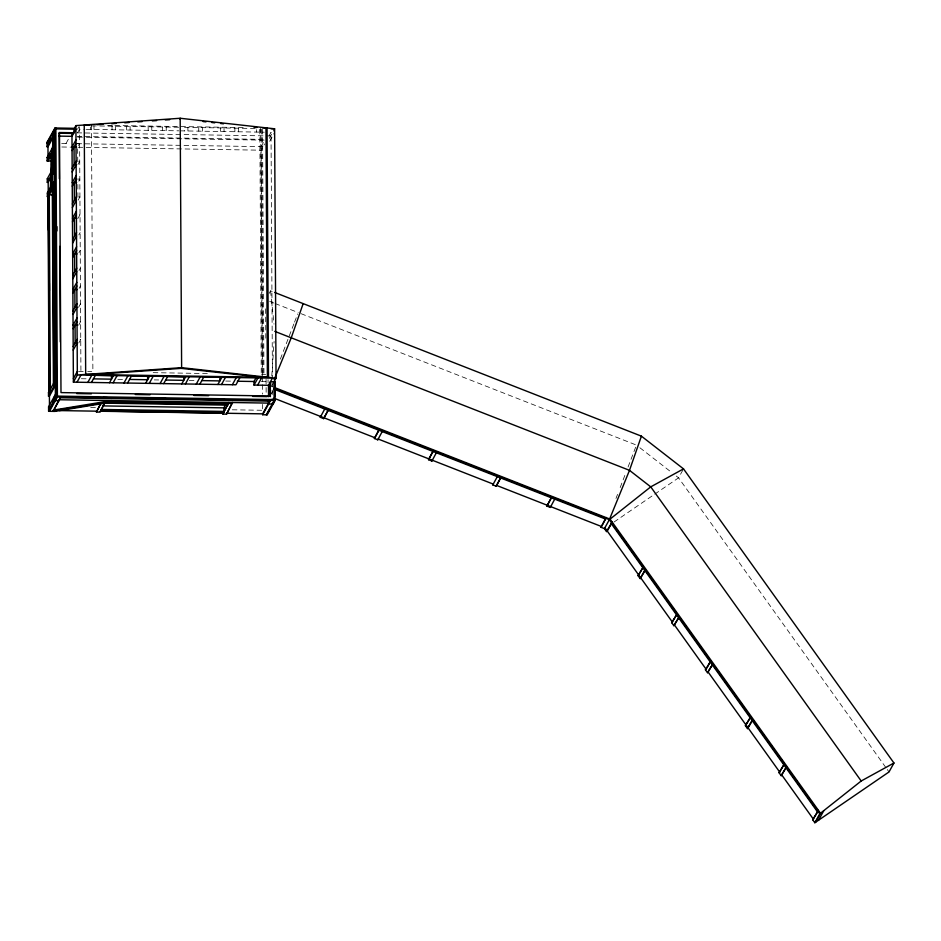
<?xml version="1.0" encoding="UTF-8"?>
<svg xmlns="http://www.w3.org/2000/svg" width="941" height="941" viewBox="0 0 941 941"><rect width="100%" height="100%" fill="white"/><g stroke="black" fill="none" stroke-linecap="round" stroke-linejoin="round"><path stroke-width="0.71" stroke-dasharray="4.71 3.53" d="M271.773 376.094L274.102 341.465M280.359 359.109L294.027 323.516M294.545 322.151L297.697 313.941M615.979 498.471L617.555 494.366M620.19 487.52L625.965 472.464M628.07 466.995L636.469 445.093L299.591 313.106M66.023 143.502L69.316 137.539M77.538 129.246L78.856 126.859M77.562 132.81L79.538 129.223L84.949 129.317M78.056 218.312L80.02 214.736L77.621 214.689M78.809 234.932L80.126 232.545M78.915 252.753L80.232 250.365M79.02 270.561L80.338 268.173M79.115 288.381L80.432 285.993M78.562 307.378L80.538 303.802M78.668 325.198L80.644 321.622L78.232 321.575M78.773 343.006L80.738 339.43L78.338 339.395M261.116 146.631L264.409 140.668M262.433 375.012L261.139 150.195L264.597 143.938M269.044 135.88L271.02 132.305L272.419 376.953M269.338 138.339L273.949 129.987M269.691 141.303L274.631 132.363M269.138 293.404L270.549 290.851L274.631 292.439M272.09 385.351L273.678 382.493M271.808 393.056L273.113 390.715M271.49 393.891L272.796 391.538M682.801 470.159L678.567 477.828L654.677 494.19M614.061 522.008L653.477 495.013M107.568 125.388L113.426 125.482M114.896 125.506L246.66 127.623M91.559 125.859L181.507 127.306M255.152 128.482L184.283 127.353L184.307 130.905M86.313 129.34L178.755 130.823M180.143 130.846L264.245 132.199M77.021 132.846L264.127 135.857M267.044 135.904L270.655 135.951M77.044 136.41L264.139 139.409M77.644 137.139L84.961 137.257M86.431 137.28L266.668 140.174M77.209 143.444L79.62 143.479L77.644 147.055L77.738 164.875L79.714 161.287L77.315 161.252M61.683 143.432L69.634 143.561M76.939 143.679L264.727 146.69M61.847 146.996L70.646 147.137M77.974 147.255L261.139 150.195M77.409 179.072L79.82 179.108L77.844 182.683L77.95 200.504L79.926 196.916L77.515 196.881M78.515 371.46L86.349 371.589M87.701 371.601L91.771 371.671M153.183 372.66L210.713 373.589M261.574 374.4L265.633 374.471M81.349 378.729L87.184 378.823M117.813 379.317L123.647 379.411M154.277 379.893L158.653 379.964M189.27 380.458L196.563 380.576M225.734 381.046L231.568 381.14M261.233 381.623L268.456 381.728M90.712 407.524L96.441 407.618M232.286 409.794L262.633 410.288M269.691 301.391L273.76 302.99M275.125 303.52L298.226 312.577M271.42 386.316L274.807 387.645M639.88 447.751L671.745 472.523M676.285 476.052L678.567 477.828L886.446 768.374M887.304 769.562L889.01 771.961M270.549 290.851L274.019 324.127M272.067 381.787L272.172 399.607M268.044 379.694L268.067 382.634M265.668 308.836L265.832 338.195M266.068 379.317L266.15 392.526M262.551 129.352L263.962 375.812M261.645 129.34L263.057 375.8M262.445 376.482L262.539 394.114M262.598 404.407L262.621 408.817M260.728 127.858L262.163 375.788M260.163 129.752L260.175 132.128M259.834 129.305L261.257 375.765M256.552 129.693L256.564 132.069M238.485 128.223L238.496 131.775M234.862 128.164L234.885 131.728M224.029 127.988L224.052 131.552M220.417 127.929L220.441 131.493M202.35 127.635L202.374 131.199M198.739 127.576L198.763 131.14M187.894 127.4L187.918 130.964M166.228 127.059L166.239 130.623M162.605 127L162.628 130.564M151.772 126.823L151.795 130.387M148.16 126.764L148.184 130.328M130.093 126.47L130.117 130.034M126.482 126.423L126.506 129.976M115.637 126.247L115.661 129.811M112.026 126.188L112.05 129.752M93.971 125.894L93.982 129.458M91.465 125.129L92.888 371.601M90.36 127.023L90.371 129.399M79.526 126.847L80.926 371.495M57.636 226.44L57.672 232.321"/><path stroke-width="1.41" d="M53.931 139.597L53.025 139.586L50.696 186.988L51.602 187L52.402 172.356M53.566 151.042L52.661 151.031L53.084 150.278L53.99 150.289L52.508 170.486L51.602 170.944L53.19 168.086L54.096 168.098M53.79 147.043L52.884 147.031L53.79 147.043L53.955 144.055L53.049 144.032M53.025 139.586L50.308 187.706L51.214 187.718M51.508 182.378L51.884 175.685L50.99 175.673L47.285 182.389L48.179 182.401L51.273 176.802M51.673 161.076L47.156 161.005L52.343 151.619L53.249 151.63L52.402 153.148L51.508 153.136L51.579 165.251L52.473 165.263L52.943 157.076M303.167 303.625L291.24 337.807L274.113 379.729M641.409 436.154L629.494 470.335L609.356 519.667L604.416 528.619L606.522 531.559L607.251 531.053L611.791 522.82L611.062 523.325L817.294 811.577L818.035 811.071L812.753 819.799L814.859 822.74L889.01 771.961L893.95 763.01L683.507 468.877L641.409 436.154L274.631 292.439M323.669 418.616L328.527 409.558L323.669 418.616L320.281 417.298L320.599 416.463M324.833 409.064L325.151 408.241L320.281 417.298M374.4 438.494L379.27 429.437L374.4 438.494L377.788 439.823L382.646 430.766M377.788 439.823L378.106 439L493.108 484.05L492.79 484.886L496.178 486.203L501.035 477.146L496.178 486.203M428.52 459.702L433.389 450.645L428.52 459.702L431.907 461.031L436.765 451.974L436.448 452.797M431.907 461.031L432.225 460.196M546.909 506.082L551.767 497.024L546.909 506.082L550.297 507.411L555.155 498.354M550.297 507.411L550.614 506.587M604.734 527.783L604.416 528.619L601.028 527.289L605.239 519.408M606.286 517.515L601.028 527.289M54.954 134.128L47.979 146.772L47.074 146.761L47.05 142.303L54.954 127.988L73.916 128.294L73.951 132.752L59.495 132.516L59.095 133.234L59.365 178.778M48.614 141.126L50.591 137.551M47.074 146.761L54.578 133.163L55.484 133.175M47.156 161.005L47.132 157.441L52.567 147.608L53.472 147.619M47.132 157.441L48.038 157.465L49.403 154.994M48.062 161.029L51.355 155.053M270.055 382.434L270.138 396.679L270.455 381.717L274.972 381.787L274.572 382.505L273.678 382.493L276.042 378.2L274.607 128.799L180.19 118.26L75.903 125.6L73.927 129.188L54.954 128.882L47.05 143.197L47.956 143.208M47.285 182.389L47.262 178.825L51.214 171.662L51.108 153.854M75.927 129.164L71.975 136.327L58.965 136.116M53.202 171.65L51.355 175.002L52.261 175.014L54.108 171.662L53.202 171.65L53.19 168.086M72.034 147.019L75.986 139.856M48.462 230.286L48.262 196.645L47.368 196.634L47.344 193.07L53.272 182.342L54.166 182.354M48.838 192.011L50.614 188.788M72.057 150.572L75.998 143.42M47.368 196.634L53.284 185.895L53.272 182.342M53.202 187.706L49.25 194.858L50.367 389.351M48.509 396.149L54.437 385.422L55.343 385.434L49.414 396.173L48.509 396.149L48.485 392.597L54.413 381.858L55.319 381.87L54.731 382.94L53.602 186.988L54.19 185.918L53.284 185.895M72.151 168.392L76.103 161.229M72.175 171.956L76.127 164.793M72.234 182.636L76.186 175.485M72.257 186.2L76.209 179.049M72.363 204.021L76.315 196.857M72.375 207.585L76.327 200.421M72.445 218.265L76.397 211.113M72.457 221.829L76.409 214.677M72.563 239.649L76.515 232.486M72.586 243.213L76.539 236.05M72.645 253.894L76.597 246.742M72.669 257.458L76.621 250.306M72.775 275.278L76.715 268.114M72.786 278.842L76.739 271.678M72.857 289.522L76.797 282.371M72.869 293.086L76.821 285.935M72.975 310.906L76.927 303.743M179.802 118.966L180.19 118.26L181.625 367.649L181.237 368.366L92.9 374.53M72.998 314.47L76.95 307.307M73.057 325.151L77.009 317.999M73.08 328.715L77.033 321.563M73.175 346.535L77.127 339.372M73.198 350.099L77.15 342.936M115.037 400.643L115.037 401.536L54.919 411.393L48.603 411.299L48.567 406.841L56.084 393.244L54.578 133.163M52.767 400.89L54.084 398.502M60.095 397.831L59.036 400.631L54.519 400.56L54.496 396.102L55.401 396.126L56.978 393.256L56.084 393.244M48.603 411.299L56.495 396.984L54.954 127.988M58.401 400.89L53.108 411.37L60.624 397.772L270.173 401.137L270.161 400.243L262.657 413.852L262.657 414.734L267.173 414.805L275.078 400.49L274.972 381.787M73.363 378.6L77.315 371.436M239.92 377.612L235.968 384.775L73.386 382.164L77.338 375L75.903 125.6M76.997 382.222L80.95 375.059M87.831 382.387L91.783 375.236M91.453 382.446L95.406 375.294M109.509 382.74L113.461 375.588M107.686 401.842L105.016 402.289L100.075 412.123L96.464 412.064L101.005 402.948L98.123 403.418M96.464 412.064L101.005 402.948M113.12 382.799L117.072 375.635M225.193 405.465L223.876 407.853L223.911 412.311L101.063 410.335L104.357 403.477M123.965 382.975L127.917 375.812M127.576 383.034L131.528 375.871M145.643 383.316L149.595 376.165M149.254 383.375L153.207 376.224M160.088 383.552L164.04 376.4M163.71 383.61L167.663 376.459M181.766 383.904L185.718 376.741M185.389 383.963L189.329 376.8M196.222 384.14L200.174 376.976M199.833 384.187L203.785 377.035M217.9 384.481L221.853 377.329M221.511 384.54L225.464 377.388M232.356 384.716L236.297 377.553M226.534 414.158L232.451 402.525L226.534 414.158L222.923 414.099L223.511 412.134M227.193 405.453L223.899 411.417L101.063 409.441M109.027 402.525L228.251 404.43L228.839 402.466L222.923 414.099M270.89 385.34L254.023 385.069L254.011 381.505L255.987 377.917M254.023 385.069L257.975 377.906M257.646 385.116L261.586 377.964M272.431 378.141L268.479 385.292L268.55 396.702M262.657 414.734L270.173 401.137M266.268 414.793L274.172 400.478L274.066 381.775M267.832 412.723L271.126 406.759M492.79 484.886L497.33 476.652M606.522 531.559L612.191 522.102M644.82 571.058L640.186 578.621L638.08 575.68L643.362 566.941L641.656 564.553M643.362 566.941L638.08 575.68M640.186 578.621L644.738 570.387M678.485 618.119L673.862 625.683L671.756 622.742L677.038 614.003M671.756 622.742L676.379 615.179M673.862 625.683L679.143 616.943M712.161 665.181L707.526 672.733L705.421 669.792L710.702 661.064M706.809 668.122L710.055 662.241M707.526 672.733L712.808 664.005M745.413 725.687L750.695 716.948L745.413 725.687L747.519 728.628L752.788 719.889L754.506 722.276M747.519 728.628L752.059 720.394M779.077 772.737L784.359 764.01L779.077 772.737L781.183 775.69L786.464 766.95L781.183 775.69M812.753 819.799L818.423 810.354M814.859 822.74L819.799 813.8L861.191 780.995L893.95 763.01M815.588 822.246L820.528 813.295L610.086 519.161L274.807 387.645L274.49 388.468L609.356 519.667L819.799 813.8M818.529 820.234L823.787 810.707M609.356 519.667L650.749 486.862L683.507 468.877M705.421 669.792L706.162 669.298L674.591 625.177M59.236 409.794L62.118 409.323M65 408.853L67.881 408.382M70.763 407.912L77.962 406.724M80.844 406.253L83.725 405.783M86.607 405.312L89.489 404.83M92.359 404.359L95.241 403.889M111.426 401.478L53.308 411.017L53.308 410.123L111.426 400.584L111.426 401.478L115.037 401.536M97.264 124.73L103.051 124.33M111.744 123.718L116.084 123.412M124.777 122.812L129.117 122.506M137.809 121.895L142.15 121.601M152.289 120.895L156.629 120.589M165.322 119.978L169.662 119.683M90.03 125.106L84.243 125.012L85.678 374.412L268.491 377.353L267.056 127.952L262.539 127.882M270.996 128.741L274.607 128.799M59.095 133.234L73.551 133.457M47.05 142.303L47.956 142.314M53.049 143.15L53.943 143.161M76.433 147.031L74.033 146.996L74.127 164.816M51.626 174.508L52.531 174.532M47.262 178.825L48.167 178.837M76.644 182.66L74.233 182.625L74.339 200.445M53.602 186.988L52.696 186.977L53.825 382.928M47.344 193.07L48.25 193.093L48.179 182.401M76.844 218.288L74.433 218.253L74.539 236.073M77.056 253.917L74.645 253.882L74.751 271.702M77.256 289.546L74.845 289.51L74.951 307.331M77.456 325.174L75.057 325.139L75.151 342.947M94.794 375.33L111.473 375.6L111.485 379.164L93.43 378.87M130.917 375.918L147.596 376.177L147.619 379.741L129.552 379.446M167.051 376.494L183.73 376.765L183.742 380.329L165.687 380.035M203.174 377.07L219.853 377.341L219.876 380.905L201.809 380.611M237.332 381.234L254.011 381.505M54.331 383.657L53.425 383.646L52.296 187.694M50.379 390.821L49.473 390.797L48.356 194.846L52.861 194.916L53.167 247.565M270.538 395.973L60.989 392.597L59.495 132.516M48.485 392.597L49.391 392.609M76.715 393.573L91.371 393.809M135.328 394.514L149.984 394.75M193.94 395.455L208.596 395.69M252.553 396.396L267.209 396.632M103.11 397.561L107.509 397.631M161.723 398.502L166.122 398.572M220.335 399.443L224.734 399.513M56.495 396.984L275.078 400.49M54.519 399.666L55.425 399.69M59.036 399.737L268.585 403.113M228.839 403.36L232.462 403.418M109.027 401.631L228.251 403.548M105.016 402.289L107.944 402.336M148.89 402.995L166.439 403.277M222.005 404.171L224.923 404.218M105.016 403.171L227.863 405.148M102.51 405.9L223.876 407.853M48.567 406.841L49.473 406.853M137.233 410.746L140.15 410.794M195.716 411.688L198.645 411.735M100.675 411.052L223.511 413.028M59.212 410.582L96.464 411.17M100.075 411.229L222.911 413.205M226.522 413.264L262.657 413.852M203.08 121.554L205.985 121.871M211.807 122.518L214.724 122.836M220.547 123.483L223.452 123.812M254.011 127.2L256.917 127.517M181.237 368.366L261.269 377.235M274.772 331.361L629.494 470.335L650.749 486.862L861.191 780.995M274.09 389.186L605.569 519.056M273.866 398.161L374.718 437.671M496.495 485.38L601.346 526.466M622.883 538.323L626.294 543.098M632.27 551.438L633.975 553.826M646.314 571.069L648.031 573.457M671.909 606.851L673.615 609.227M694.493 638.41L697.904 643.173M703.88 651.525L707.291 656.289M717.018 669.886L718.701 672.239M724.594 680.472L727.958 685.177M733.851 693.423L735.533 695.775M740.591 702.833L742.273 705.185M762.175 733.004L763.88 735.392M771.561 746.119L773.267 748.507M780.089 758.046L782.653 761.622M793.287 776.49L796.698 781.253M802.673 789.605L806.084 794.38M812.059 802.72L813.765 805.108M605.145 528.113L672.486 622.236M708.267 672.239L779.818 772.243M781.924 775.184L813.483 819.305M274.572 382.505L274.654 396.761M272.196 403.171L272.196 404.054M268.573 400.737L268.585 403.995L273.102 404.077L275.078 399.607L56.495 396.09L48.591 410.405L49.497 410.417L49.497 411.311L57.401 396.996L55.86 128M265.974 127.941L267.409 377.341M267.173 413.922L267.173 414.805M71.951 132.763L73.386 382.164M59.753 246.377L60.295 341.889M55.954 213.995L55.989 221.335M56.883 377.094L56.931 384.446M55.401 396.126L53.908 136.033L53.002 136.022L52.978 131.564M54.919 410.511L54.919 411.393M53.061 146.714L53.084 150.278M53.261 196.481L53.708 275.442M54.06 336.866L54.437 385.422M53.684 336.772L53.955 385.022M52.461 162.57L52.473 165.263M49.367 283.323L49.403 290.628M47.979 146.772L48.038 157.465M48.767 282.935L49.473 405.524M47.956 195.563L49.085 391.515M181.625 367.649L77.338 375L276.042 378.2L181.625 367.649"/></g></svg>
